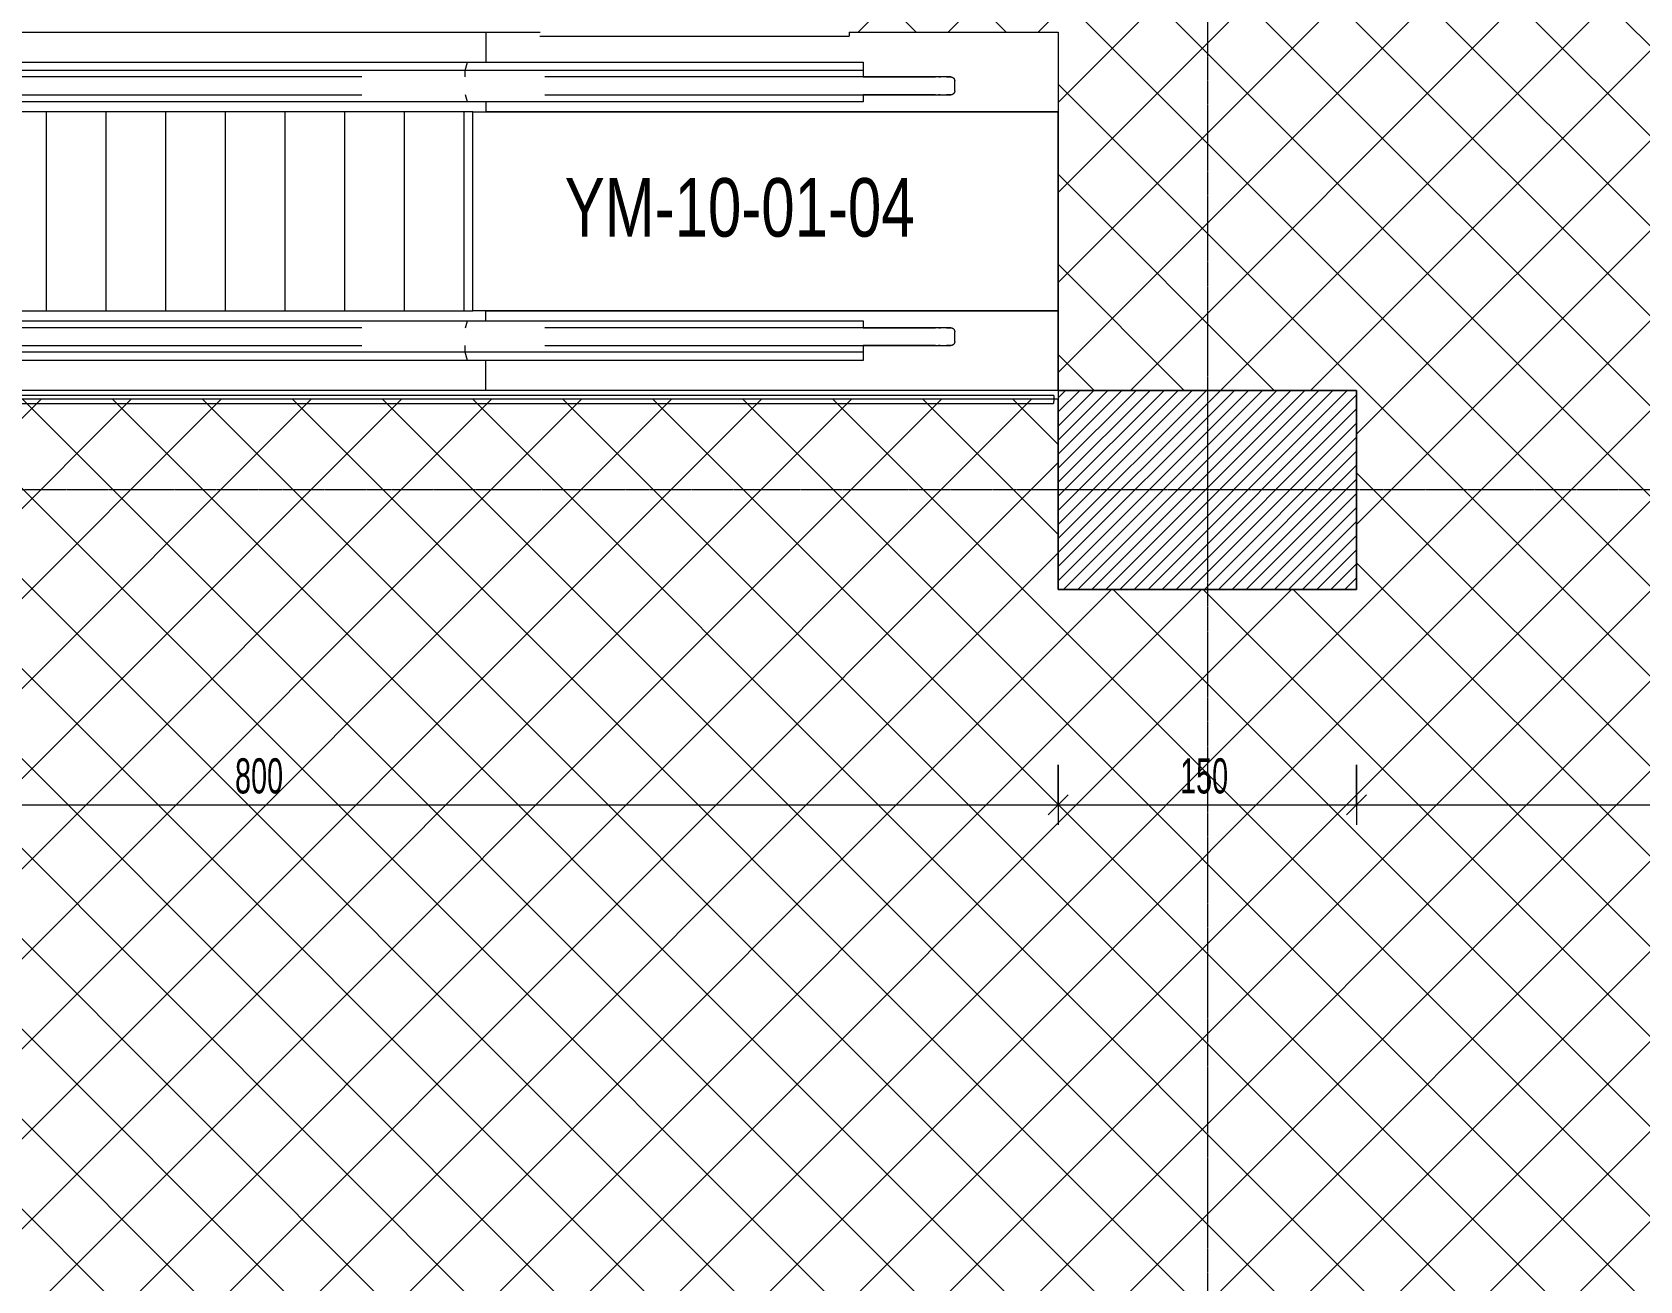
# Model space of a CAD drawing. Header units: centimetres. Extents: x -9345 to 11316, y -7197 to -3465.
# Drawn here: x -4503 to -3695, y -5258 to -4631 of the extents above; entities that cross this region are included whole.
import ezdxf

# ---------------------------------------------------------------- set-up
doc = ezdxf.new("R2010")
doc.units = ezdxf.units.CM
doc.linetypes.add('Grid Line 1_4_', pattern=[1.11125, 0.635, -0.15875, 0.15875, -0.15875])
for name, color, linetype, lineweight in [('A-ANNO-DIMS', 211, 'Continuous', 9), ('A-ANNO-DIMS-100', 211, 'Continuous', 9), ('A-DETL-GENF', 92, 'Continuous', 9), ('A-DETL-THIN', 151, 'Continuous', 9), ('A-FLOR', 192, 'Continuous', 9), ('A-FLOR-HRAL', 11, 'Continuous', 9), ('A-GENM', 13, 'Continuous', 9), ('G-ANNO-TEXT', 231, 'Continuous', 9), ('S-COLS', 52, 'Continuous', 9), ('S-GRID', 1, 'Continuous', 9)]:
    doc.layers.add(name, color=color, linetype=linetype, lineweight=lineweight)
doc.styles.add('Swis721 LtCn BT_1', font='swisscl.ttf', dxfattribs={"width": 0.8, "height": 17.639445})
doc.styles.add('Swis721 LtCn BT_3', font='swisscl.ttf', dxfattribs={"height": 29.399076})
doc.dimstyles.new('IUAS_DIMENSION_INSIDE_100', dxfattribs={"dimscale": 30.48, "dimtxt": 18, "dimasz": 0.328084, "dimexe": 0.328084, "dimexo": 0.0625, "dimgap": 0, "dimtad": 1, "dimdec": 0, "dimdsep": 46, "dimtxsty": 'Swis721 LtCn BT_1', "dimblk1": 'OBLIQUE', "dimblk2": 'OBLIQUE', "dimsah": 1, "dimcen": 0.09, "dimdle": 0.328084, "dimazin": 0, "dimtfac": 1, "dimtdec": 4, "dimtix": 1, "dimtmove": 0, "dimatfit": 3, "dimfxl": 0.656168, "dimfxlon": 1, "dimtvp": 1, "dimtolj": 1, "dimtzin": 0, "dimarcsym": 2})

# ---------------------------------------------------------------- blocks, each defined once
blk = doc.blocks.new('A-YURUYEN MERDIVEN - 695_00-V2-_116_30 KONKORS KATI _ CONCOURSE LEVEL')
at = {"layer": 'A-GENM'}
for p, q in [((-135.76, 90), (-135.76, 50)), ((151.9, 90), (151.9, 75)), ((-37.81, 70.76), (-37.81, 75)), ((-37.81, 75), (161.14, 75)), ((161.14, 75), (866.95, 75)), ((161.14, 75), (162.27, 70.76)), ((-83.81, 65.5), (-83.81, 60.5)), ((-37.81, 67.5), (-37.81, 70.76)), ((-37.81, 70.76), (162.27, 70.76)), ((122.2, 67.5), (-37.81, 67.5)), ((162.27, 70.76), (866.95, 70.76)), ((162.27, 70.76), (162.27, 67.48)), ((866.95, 67.5), (214.22, 67.5)), ((-75.76, 58.5), (-76.62, 58.5)), ((-37.81, 58.5), (122.2, 58.5)), ((-37.81, 55), (-37.81, 58.5)), ((162.08, 58.51), (161.14, 55)), ((214.22, 58.5), (866.95, 58.5)), ((151.9, 50), (-135.76, 50)), ((-135.76, 50), (158.39, 50)), ((-135.76, 50), (-135.76, -50)), ((161.14, 55), (-37.81, 55)), ((151.9, 55), (151.9, 50)), ((866.95, 50), (158.39, 50)), ((158.39, 50), (158.51, 50)), ((158.39, 50), (158.39, -50)), ((158.51, -50), (158.51, 50)), ((866.95, 55), (161.14, 55)), ((162.94, -50), (162.94, 50)), ((192.94, -50), (192.94, 50)), ((222.94, -50), (222.94, 50)), ((252.94, -50), (252.94, 50)), ((282.94, -50), (282.94, 50)), ((312.94, -50), (312.94, 50)), ((312.94, -50), (312.94, 50)), ((342.94, -50), (342.94, 50)), ((342.94, -50), (342.94, 50)), ((372.94, -50), (372.94, 50)), ((372.94, -50), (372.94, 50)), ((-135.76, -50), (151.9, -50)), ((-135.76, -90), (-135.76, -50)), ((158.39, -50), (-135.76, -50)), ((-37.81, -58.5), (-37.81, -55)), ((-37.81, -55), (161.14, -55)), ((151.9, -55), (151.9, -50)), ((158.39, -50), (866.96, -50)), ((158.51, -50), (158.39, -50)), ((161.14, -55), (866.96, -55)), ((161.14, -55), (162.08, -58.52)), ((-83.81, -60.5), (-83.81, -65.5)), ((122.2, -58.5), (-37.81, -58.5)), ((866.96, -58.5), (214.22, -58.5)), ((-75.76, -67.5), (-76.62, -67.5)), ((-37.81, -67.5), (122.2, -67.5)), ((-37.81, -70.76), (-37.81, -67.5)), ((-37.81, -75), (-37.81, -70.76)), ((-37.81, -70.76), (162.27, -70.76)), ((162.27, -70.76), (161.14, -75)), ((162.27, -67.49), (162.27, -70.76)), ((162.27, -70.76), (866.96, -70.76)), ((214.22, -67.5), (866.96, -67.5)), ((161.14, -75), (-37.81, -75)), ((151.9, -90), (151.9, -75)), ((866.97, -75), (161.14, -75)), ((151.9, -90), (124.6, -90)), ((404.68, -90), (151.9, -90))]:
    blk.add_line(p, q, dxfattribs=at)
at = {"layer": 'A-GENM', "flags": 128}
for points in [[(-83.81, 65.5), (-83.81, 65.58), (-83.8, 65.66), (-83.8, 65.74), (-83.78, 65.82), (-83.77, 65.9), (-83.75, 65.98), (-83.73, 66.05), (-83.71, 66.13), (-83.68, 66.2), (-83.65, 66.28), (-83.62, 66.35), (-83.58, 66.42), (-83.55, 66.49), (-83.5, 66.56), (-83.46, 66.63), (-83.41, 66.69), (-83.36, 66.76), (-83.31, 66.82), (-83.26, 66.88), (-83.2, 66.93), (-83.14, 66.99), (-83.08, 67.04), (-83.02, 67.09), (-82.96, 67.14), (-82.89, 67.18), (-82.82, 67.22), (-82.75, 67.26), (-82.68, 67.3), (-82.61, 67.33), (-82.53, 67.36), (-82.46, 67.39), (-82.38, 67.42), (-82.31, 67.44), (-82.23, 67.46), (-82.15, 67.47), (-82.07, 67.48), (-81.99, 67.49), (-81.91, 67.5), (-81.83, 67.5), (-81.81, 67.5)], [(-37.81, 67.5), (-39.57, 67.5), (-41.33, 67.5), (-43.08, 67.5), (-44.82, 67.5), (-46.55, 67.5), (-48.27, 67.5), (-49.97, 67.5), (-51.65, 67.5), (-53.31, 67.5), (-54.94, 67.5), (-56.55, 67.5), (-58.13, 67.5), (-59.67, 67.5), (-61.18, 67.5), (-62.65, 67.5), (-64.09, 67.5), (-65.48, 67.5), (-66.82, 67.5), (-68.12, 67.5), (-69.37, 67.5), (-70.57, 67.5), (-71.72, 67.5), (-72.82, 67.5), (-73.85, 67.5), (-74.83, 67.5), (-75.76, 67.5), (-76.62, 67.5), (-77.41, 67.5), (-78.15, 67.5), (-78.82, 67.5), (-79.42, 67.5), (-79.96, 67.5), (-80.43, 67.5), (-80.84, 67.5), (-81.17, 67.5), (-81.43, 67.5), (-81.63, 67.5), (-81.75, 67.5), (-81.81, 67.5), (-81.81, 67.5)], [(-81.81, 67.5), (-81.77, 67.5), (-81.67, 67.5), (-81.49, 67.5), (-81.25, 67.5), (-80.93, 67.5), (-80.55, 67.5), (-80.1, 67.5), (-79.67, 67.5)], [(-76.52, 67.5), (-75.99, 67.5), (-75.58, 67.5)], [(-74.12, 67.5), (-73.1, 67.5), (-72.02, 67.5), (-70.89, 67.5), (-69.7, 67.5), (-68.46, 67.5), (-67.18, 67.5), (-65.84, 67.5), (-64.47, 67.5), (-63.04, 67.5), (-61.58, 67.5), (-60.08, 67.5), (-58.55, 67.5), (-56.98, 67.5), (-55.38, 67.5), (-53.75, 67.5), (-52.1, 67.5), (-50.42, 67.5), (-48.73, 67.5), (-47.02, 67.5), (-45.29, 67.5), (-43.55, 67.5), (-41.8, 67.5), (-40.04, 67.5), (-38.28, 67.5), (-37.81, 67.5)], [(-81.81, 58.5), (-81.89, 58.5), (-81.97, 58.51), (-82.05, 58.51), (-82.13, 58.53), (-82.21, 58.54), (-82.28, 58.56), (-82.36, 58.58), (-82.44, 58.6), (-82.51, 58.63), (-82.59, 58.66), (-82.66, 58.69), (-82.73, 58.73), (-82.8, 58.76), (-82.87, 58.81), (-82.94, 58.85), (-83, 58.9), (-83.07, 58.94), (-83.13, 59), (-83.19, 59.05), (-83.24, 59.11), (-83.3, 59.17), (-83.35, 59.23), (-83.4, 59.29), (-83.45, 59.35), (-83.49, 59.42), (-83.53, 59.49), (-83.57, 59.56), (-83.61, 59.63), (-83.64, 59.7), (-83.67, 59.78), (-83.7, 59.85), (-83.73, 59.93), (-83.75, 60), (-83.77, 60.08), (-83.78, 60.16), (-83.79, 60.24), (-83.8, 60.32), (-83.81, 60.4), (-83.81, 60.48), (-83.81, 60.5)], [(-79.67, 58.5), (-79.96, 58.5), (-80.43, 58.5), (-80.84, 58.5), (-81.17, 58.5), (-81.43, 58.5), (-81.63, 58.5), (-81.75, 58.5), (-81.81, 58.5), (-81.81, 58.5)], [(-81.81, 58.5), (-81.77, 58.5), (-81.67, 58.5), (-81.49, 58.5), (-81.25, 58.5), (-80.93, 58.5), (-80.55, 58.5), (-80.1, 58.5), (-79.58, 58.5), (-78.99, 58.5), (-78.34, 58.5), (-77.62, 58.5), (-76.84, 58.5), (-75.99, 58.5), (-75.09, 58.5), (-74.12, 58.5), (-73.1, 58.5), (-72.02, 58.5), (-70.89, 58.5), (-69.7, 58.5), (-68.46, 58.5), (-67.18, 58.5), (-65.84, 58.5), (-64.47, 58.5), (-63.04, 58.5), (-61.58, 58.5), (-60.08, 58.5), (-58.55, 58.5), (-56.98, 58.5), (-55.38, 58.5), (-53.75, 58.5), (-52.1, 58.5), (-50.42, 58.5), (-48.73, 58.5), (-47.02, 58.5), (-45.29, 58.5), (-43.55, 58.5), (-41.8, 58.5), (-40.04, 58.5), (-38.28, 58.5), (-37.81, 58.5)], [(-37.81, 58.5), (-39.57, 58.5), (-41.33, 58.5), (-43.08, 58.5), (-44.82, 58.5), (-46.55, 58.5), (-48.27, 58.5), (-49.97, 58.5), (-51.65, 58.5), (-53.31, 58.5), (-54.94, 58.5), (-56.55, 58.5), (-58.13, 58.5), (-59.67, 58.5), (-61.18, 58.5), (-62.65, 58.5), (-64.09, 58.5), (-65.48, 58.5), (-66.82, 58.5), (-68.12, 58.5), (-69.37, 58.5), (-70.57, 58.5), (-71.72, 58.5), (-72.82, 58.5), (-73.85, 58.5), (-74.17, 58.5)], [(-83.81, -60.5), (-83.81, -60.42), (-83.8, -60.34), (-83.8, -60.26), (-83.78, -60.18), (-83.77, -60.1), (-83.75, -60.02), (-83.73, -59.95), (-83.71, -59.87), (-83.68, -59.8), (-83.65, -59.72), (-83.62, -59.65), (-83.58, -59.58), (-83.55, -59.51), (-83.5, -59.44), (-83.46, -59.37), (-83.41, -59.31), (-83.36, -59.24), (-83.31, -59.18), (-83.26, -59.12), (-83.2, -59.07), (-83.14, -59.01), (-83.08, -58.96), (-83.02, -58.91), (-82.96, -58.86), (-82.89, -58.82), (-82.82, -58.78), (-82.75, -58.74), (-82.68, -58.7), (-82.61, -58.67), (-82.53, -58.64), (-82.46, -58.61), (-82.38, -58.58), (-82.31, -58.56), (-82.23, -58.54), (-82.15, -58.53), (-82.07, -58.52), (-81.99, -58.51), (-81.91, -58.5), (-81.83, -58.5), (-81.81, -58.5)], [(-37.81, -58.5), (-39.57, -58.5), (-41.33, -58.5), (-43.08, -58.5), (-44.82, -58.5), (-46.55, -58.5), (-48.27, -58.5), (-49.97, -58.5), (-51.65, -58.5), (-53.31, -58.5), (-54.94, -58.5), (-56.55, -58.5), (-58.13, -58.5), (-59.67, -58.5), (-61.18, -58.5), (-62.65, -58.5), (-64.09, -58.5), (-65.48, -58.5), (-66.82, -58.5), (-68.12, -58.5), (-69.37, -58.5), (-70.57, -58.5), (-71.72, -58.5), (-72.82, -58.5), (-73.85, -58.5), (-74.83, -58.5), (-75.76, -58.5), (-76.62, -58.5), (-77.41, -58.5), (-78.15, -58.5), (-78.82, -58.5), (-79.42, -58.5), (-79.96, -58.5), (-80.43, -58.5), (-80.84, -58.5), (-81.17, -58.5), (-81.43, -58.5), (-81.63, -58.5), (-81.75, -58.5), (-81.81, -58.5), (-81.81, -58.5)], [(-81.81, -58.5), (-81.77, -58.5), (-81.67, -58.5), (-81.49, -58.5), (-81.25, -58.5), (-80.93, -58.5), (-80.55, -58.5), (-80.1, -58.5), (-79.67, -58.5)], [(-76.52, -58.5), (-75.99, -58.5), (-75.58, -58.5)], [(-74.12, -58.5), (-73.1, -58.5), (-72.02, -58.5), (-70.89, -58.5), (-69.7, -58.5), (-68.46, -58.5), (-67.18, -58.5), (-65.84, -58.5), (-64.47, -58.5), (-63.04, -58.5), (-61.58, -58.5), (-60.08, -58.5), (-58.55, -58.5), (-56.98, -58.5), (-55.38, -58.5), (-53.75, -58.5), (-52.1, -58.5), (-50.42, -58.5), (-48.73, -58.5), (-47.02, -58.5), (-45.29, -58.5), (-43.55, -58.5), (-41.8, -58.5), (-40.04, -58.5), (-38.28, -58.5), (-37.81, -58.5)], [(-81.81, -67.5), (-81.89, -67.5), (-81.97, -67.49), (-82.05, -67.49), (-82.13, -67.47), (-82.21, -67.46), (-82.28, -67.44), (-82.36, -67.42), (-82.44, -67.4), (-82.51, -67.37), (-82.59, -67.34), (-82.66, -67.31), (-82.73, -67.27), (-82.8, -67.24), (-82.87, -67.19), (-82.94, -67.15), (-83, -67.1), (-83.07, -67.06), (-83.13, -67), (-83.19, -66.95), (-83.24, -66.89), (-83.3, -66.83), (-83.35, -66.77), (-83.4, -66.71), (-83.45, -66.65), (-83.49, -66.58), (-83.53, -66.51), (-83.57, -66.44), (-83.61, -66.37), (-83.64, -66.3), (-83.67, -66.22), (-83.7, -66.15), (-83.73, -66.07), (-83.75, -66), (-83.77, -65.92), (-83.78, -65.84), (-83.79, -65.76), (-83.8, -65.68), (-83.81, -65.6), (-83.81, -65.52), (-83.81, -65.5)], [(-79.67, -67.5), (-79.96, -67.5), (-80.43, -67.5), (-80.84, -67.5), (-81.17, -67.5), (-81.43, -67.5), (-81.63, -67.5), (-81.75, -67.5), (-81.81, -67.5), (-81.81, -67.5)], [(-81.81, -67.5), (-81.77, -67.5), (-81.67, -67.5), (-81.49, -67.5), (-81.25, -67.5), (-80.93, -67.5), (-80.55, -67.5), (-80.1, -67.5), (-79.58, -67.5), (-78.99, -67.5), (-78.34, -67.5), (-77.62, -67.5), (-76.84, -67.5), (-75.99, -67.5), (-75.09, -67.5), (-74.12, -67.5), (-73.1, -67.5), (-72.02, -67.5), (-70.89, -67.5), (-69.7, -67.5), (-68.46, -67.5), (-67.18, -67.5), (-65.84, -67.5), (-64.47, -67.5), (-63.04, -67.5), (-61.58, -67.5), (-60.08, -67.5), (-58.55, -67.5), (-56.98, -67.5), (-55.38, -67.5), (-53.75, -67.5), (-52.1, -67.5), (-50.42, -67.5), (-48.73, -67.5), (-47.02, -67.5), (-45.29, -67.5), (-43.55, -67.5), (-41.8, -67.5), (-40.04, -67.5), (-38.28, -67.5), (-37.81, -67.5)], [(-37.81, -67.5), (-39.57, -67.5), (-41.33, -67.5), (-43.08, -67.5), (-44.82, -67.5), (-46.55, -67.5), (-48.27, -67.5), (-49.97, -67.5), (-51.65, -67.5), (-53.31, -67.5), (-54.94, -67.5), (-56.55, -67.5), (-58.13, -67.5), (-59.67, -67.5), (-61.18, -67.5), (-62.65, -67.5), (-64.09, -67.5), (-65.48, -67.5), (-66.82, -67.5), (-68.12, -67.5), (-69.37, -67.5), (-70.57, -67.5), (-71.72, -67.5), (-72.82, -67.5), (-73.85, -67.5), (-74.17, -67.5)]]:
    blk.add_lwpolyline(points, dxfattribs=at)
blk = doc.blocks.new('Railing - Railing-1538108-_116_30 KONKORS KATI _ CONCOURSE LEVEL')
at = {"layer": 'A-FLOR-HRAL'}
for p, q in [((-5944.83, 1933.57), (-6238.96, 2675.11)), ((-6242.68, 2673.63), (-5948.55, 1932.1)), ((-5946.55, 1932.89), (-5948.55, 1932.1)), ((-5944.83, 1933.57), (-5946.55, 1932.89))]:
    blk.add_line(p, q, dxfattribs=at)
blk = doc.blocks.new('Railing - Railing-1643793-_116_30 KONKORS KATI _ CONCOURSE LEVEL')
at = {"layer": 'A-FLOR-HRAL'}
for p in [(-5872.17, 2240.16), (-5813.03, 2096.38)]:
    blk.add_line(p, (-5814.85, 2095.66), dxfattribs=at)
blk = doc.blocks.new('DIMBLOCK179-_116_30 KONKORS KATI _ CONCOURSE LEVEL')
at = {"layer": 'A-ANNO-DIMS-100', "transparency": 16777216}
for p, q in [((-4786.98, -4998.76), (-4786.98, -5028.76)), ((-4786.98, -5018.76), (-4786.98, -4998.76)), ((-3986.98, -4998.76), (-3986.98, -5028.76)), ((-3986.98, -5018.76), (-3986.98, -4998.76)), ((-4786.98, -5018.76), (-4781.98, -5013.76)), ((-3986.98, -5018.76), (-3981.98, -5013.76)), ((-4786.98, -5018.76), (-4791.98, -5023.76)), ((-4786.98, -5018.76), (-3986.98, -5018.76)), ((-3986.98, -5018.76), (-3991.98, -5023.76))]:
    blk.add_line(p, q, dxfattribs=at)
at = {"layer": 'A-ANNO-DIMS-100', "color": 0, "transparency": 16777216, "insert": (-4400.7, -4995.41), "char_height": 17.639, "width": 32.9143, "attachment_point": 1, "line_spacing_factor": 0.971848, "style": 'Swis721 LtCn BT_1'}
blk.add_mtext('800', dxfattribs=at)
blk = doc.blocks.new('_Oblique')
at = {"color": 0, "linetype": 'ByBlock', "lineweight": -2}
blk.add_line((-0.5, -0.5), (0.5, 0.5), dxfattribs=at)
blk = doc.blocks.new('DIMBLOCK180-_116_30 KONKORS KATI _ CONCOURSE LEVEL')
at = {"layer": 'A-ANNO-DIMS-100', "transparency": 16777216}
for p, q in [((-3986.98, -4998.76), (-3986.98, -5028.76)), ((-3986.98, -5018.76), (-3986.98, -4998.76)), ((-3836.98, -4998.76), (-3836.98, -5028.76)), ((-3836.98, -5018.76), (-3836.98, -4998.76)), ((-3986.98, -5018.76), (-3981.98, -5013.76)), ((-3836.98, -5018.76), (-3831.98, -5013.76)), ((-3986.98, -5018.76), (-3991.98, -5023.76)), ((-3986.98, -5018.76), (-3836.98, -5018.76)), ((-3836.98, -5018.76), (-3841.98, -5023.76))]:
    blk.add_line(p, q, dxfattribs=at)
at = {"layer": 'A-ANNO-DIMS-100', "color": 0, "transparency": 16777216, "insert": (-3925.7, -4995.41), "char_height": 17.639, "width": 32.9143, "attachment_point": 1, "line_spacing_factor": 0.971848, "style": 'Swis721 LtCn BT_1'}
blk.add_mtext('150', dxfattribs=at)
blk = doc.blocks.new('DIMBLOCK181-_116_30 KONKORS KATI _ CONCOURSE LEVEL')
at = {"layer": 'A-ANNO-DIMS-100', "transparency": 16777216}
for p, q in [((-3836.98, -4998.76), (-3836.98, -5028.76)), ((-3836.98, -5018.76), (-3836.98, -4998.76)), ((-3171.98, -4998.76), (-3171.98, -5028.76)), ((-3171.98, -5018.76), (-3171.98, -4998.76)), ((-3836.98, -5018.76), (-3831.98, -5013.76)), ((-3171.98, -5018.76), (-3166.98, -5013.76)), ((-3836.98, -5018.76), (-3841.98, -5023.76)), ((-3836.98, -5018.76), (-3171.98, -5018.76)), ((-3171.98, -5018.76), (-3176.98, -5023.76))]:
    blk.add_line(p, q, dxfattribs=at)
at = {"layer": 'A-ANNO-DIMS-100', "color": 0, "transparency": 16777216, "insert": (-3518.2, -4995.41), "char_height": 17.639, "width": 32.9143, "attachment_point": 1, "line_spacing_factor": 0.971848, "style": 'Swis721 LtCn BT_1'}
blk.add_mtext('665', dxfattribs=at)

msp = doc.modelspace()

# ---------------------------------------------------------------- hatches: boundary and pattern name
at = {"layer": 'A-DETL-GENF', "lineweight": 18}
h = msp.add_hatch(dxfattribs=at)
h.set_pattern_fill('FP_6', color=253, style=0, pattern_type=2)
h.set_pattern_definition([(45, (0, 0), (-22.62742, 22.62742), []), (135, (0, 0), (-22.62742, -22.62742), [])])
h.paths.add_polyline_path([(-2151.98, -6550.52), (-2151.98, -6310.53), (-2063.98, -6310.53), (-2063.98, -6130.53), (-2152.23, -6130.53), (-2152.23, -5950.53), (-2172.23, -5950.53), (-2172.23, -5575.47), (-2179.07, -5580.6), (-2186.56, -5584.7), (-2194.56, -5587.7), (-2202.91, -5589.53), (-2211.43, -5590.15), (-2219.95, -5589.56), (-2228.31, -5587.75), (-2236.32, -5584.78), (-2244.21, -5580.42), (-2250.67, -5575.59), (-2256.73, -5569.56), (-2261.86, -5562.73), (-2265.97, -5555.24), (-2268.98, -5547.24), (-2270.81, -5538.9), (-2271.44, -5530.38), (-2270.85, -5521.85), (-2269.06, -5513.5), (-2266.09, -5505.49), (-2262.02, -5497.98), (-2256.91, -5491.12), (-2250.89, -5485.06), (-2244.06, -5479.92), (-2236.57, -5475.81), (-2228.58, -5472.8), (-2220.23, -5470.95), (-2211.71, -5470.32), (-2203.36, -5470.93), (-2195.18, -5472.69), (-2187.32, -5475.58), (-2179.93, -5479.53), (-2173.17, -5484.47), (-2167.16, -5490.3), (-2162.02, -5496.91), (-2157.85, -5504.17), (-2154.73, -5511.94), (-2152.72, -5520.07), (-2151.86, -5528.4), (-2152.16, -5536.77), (-2153.63, -5545.01), (-2156.23, -5552.97), (-2159.91, -5560.49), (-1801.98, -5560.52), (-1801.98, -5057.62), (-1801.45, -5040.73), (-1799.72, -5023.92), (-1796.79, -5007.28), (-1792.67, -4990.89), (-1787.39, -4974.84), (-1780.98, -4959.21), (-1773.47, -4944.08), (-1764.89, -4929.52), (-1755.3, -4915.61), (-1744.73, -4902.43), (-1733.24, -4890.03), (-1720.9, -4878.49), (-1707.77, -4867.86), (-1693.91, -4858.2), (-1679.39, -4849.56), (-1664.29, -4841.97), (-1648.69, -4835.49), (-1632.66, -4830.14), (-1616.29, -4825.95), (-1599.67, -4822.94), (-1582.87, -4821.13), (-1565.98, -4820.52), (-811.98, -4820.52), (-811.98, -4815.27), (-661.98, -4815.27), (-661.98, -4164.91), (-811.98, -4164.91), (-811.98, -4140.52), (-2248.98, -4140.52), (-2248.98, -4460.52), (-3061.98, -4460.52), (-3061.98, -4140.52), (-3986.98, -4140.52), (-3986.98, -4320.53), (-4091.98, -4320.53), (-4091.98, -4630.53), (-3986.98, -4630.53), (-3986.98, -4810.52), (-3836.98, -4810.52), (-3836.98, -4910.52), (-3986.98, -4910.52), (-3986.98, -4814.92), (-4786.98, -4814.92), (-4786.98, -4910.53), (-4936.98, -4910.53), (-4936.98, -4815.47), (-4991.98, -4815.47), (-4991.98, -4140.52), (-6661.98, -4140.52), (-6661.98, -4165.41), (-6811.98, -4165.41), (-6811.98, -4816.78), (-6661.98, -4816.78), (-6661.98, -5290.53), (-4006.98, -5290.53), (-3987.44, -5291.15), (-3967.98, -5293.03), (-3948.68, -5296.15), (-3929.62, -5300.5), (-3910.87, -5306.07), (-3892.53, -5312.82), (-3874.65, -5320.73), (-3857.31, -5329.78), (-3840.59, -5339.91), (-3824.56, -5351.1), (-3809.27, -5363.29), (-3794.8, -5376.43), (-3781.2, -5390.48), (-3768.52, -5405.36), (-3756.83, -5421.03), (-3746.16, -5437.42), (-3735.92, -5455.8), (-3728.09, -5472.07), (-3720.75, -5490.19), (-3714.59, -5508.75), (-3709.63, -5527.66), (-3705.89, -5546.85), (-3703.39, -5566.24), (-3702.14, -5585.75), (-3702.14, -5605.3), (-3703.39, -5624.81), (-3705.89, -5644.21), (-3709.63, -5663.4), (-3714.59, -5682.31), (-3720.75, -5700.86), (-3728.09, -5718.99), (-3736.57, -5736.6), (-3746.17, -5753.64), (-3756.83, -5770.02), (-3768.53, -5785.69), (-3781.2, -5800.58), (-3794.8, -5814.62), (-3809.27, -5827.77), (-3824.56, -5839.96), (-3840.6, -5851.14), (-3857.32, -5861.28), (-3874.65, -5870.32), (-3892.53, -5878.24), (-3910.88, -5884.99), (-3929.62, -5890.55), (-3948.68, -5894.9), (-3967.98, -5898.02), (-3987.44, -5899.9), (-4006.98, -5900.53), (-6131.98, -5900.51), (-6131.98, -6190.52), (-4061.98, -6190.53), (-4061.98, -6370.53), (-3978.51, -6370.53), (-3978.51, -6550.51), (-2167.91, -6550.52)], flags=0)
h.paths.add_polyline_path([(-3186.98, -5580.53), (-3186.98, -5480.53), (-3036.98, -5480.53), (-3036.98, -5580.53), (-3159.77, -5580.53)], flags=0)
h.paths.add_polyline_path([(-3111.98, -4920.52), (-3120.52, -4919.91), (-3128.88, -4918.09), (-3136.9, -4915.1), (-3144.42, -4911), (-3151.27, -4905.87), (-3157.33, -4899.81), (-3162.46, -4892.96), (-3166.56, -4885.45), (-3169.55, -4877.43), (-3171.37, -4869.06), (-3171.98, -4860.52), (-3171.37, -4851.98), (-3169.55, -4843.62), (-3166.56, -4835.6), (-3162.46, -4828.08), (-3157.33, -4821.23), (-3151.27, -4815.18), (-3144.42, -4810.05), (-3136.9, -4805.94), (-3128.88, -4802.95), (-3120.52, -4801.13), (-3111.98, -4800.52), (-3103.44, -4801.13), (-3095.08, -4802.95), (-3087.06, -4805.94), (-3079.54, -4810.05), (-3072.69, -4815.18), (-3066.64, -4821.23), (-3061.5, -4828.08), (-3057.4, -4835.6), (-3054.41, -4843.62), (-3052.59, -4851.98), (-3051.98, -4860.52), (-3052.59, -4869.06), (-3054.41, -4877.43), (-3057.4, -4885.45), (-3061.5, -4892.96), (-3066.64, -4899.81), (-3072.69, -4905.87), (-3079.54, -4911), (-3087.06, -4915.1), (-3095.08, -4918.09), (-3103.44, -4919.91)], flags=0)
h.paths.add_polyline_path([(-2211.98, -4920.52), (-2220.52, -4919.91), (-2228.88, -4918.09), (-2236.9, -4915.1), (-2244.42, -4911), (-2251.27, -4905.87), (-2257.33, -4899.81), (-2262.46, -4892.96), (-2266.56, -4885.45), (-2269.55, -4877.43), (-2271.37, -4869.06), (-2271.98, -4860.52), (-2271.37, -4851.98), (-2269.55, -4843.62), (-2266.56, -4835.6), (-2262.46, -4828.08), (-2257.33, -4821.23), (-2251.27, -4815.18), (-2244.21, -4809.93), (-2236.9, -4805.94), (-2228.88, -4802.95), (-2220.52, -4801.13), (-2211.98, -4800.52), (-2203.44, -4801.13), (-2195.08, -4802.95), (-2187.06, -4805.94), (-2179.54, -4810.05), (-2172.69, -4815.18), (-2166.64, -4821.23), (-2161.5, -4828.08), (-2157.4, -4835.6), (-2154.41, -4843.62), (-2152.59, -4851.98), (-2151.98, -4860.52), (-2152.59, -4869.06), (-2154.41, -4877.43), (-2157.4, -4885.45), (-2161.5, -4892.96), (-2166.64, -4899.81), (-2172.69, -4905.87), (-2179.54, -4911), (-2187.06, -4915.1), (-2195.08, -4918.09), (-2203.44, -4919.91)], flags=0)
h.paths.add_polyline_path([(-5746.98, -4910.53), (-5896.98, -4910.53), (-5896.98, -4810.53), (-5746.98, -4810.53), (-5746.98, -4906.57)], flags=0)
h.paths.add_polyline_path([(-641.97, -4816.24), (-411.79, -4816.24), (-411.79, -4590.53), (-331.98, -4590.53), (-331.98, -4390.53), (-411.79, -4390.53), (-411.79, -4165.52), (-656.12, -4165.52), (-656.12, -4816.24)], flags=0)
h.paths.add_polyline_path([(-8424.27, -4815.52), (-6821.85, -4815.52), (-6821.85, -4165.52), (-8477.22, -4165.52), (-8477.22, -4390.53), (-8532.22, -4390.53), (-8532.22, -4590.53), (-8477.22, -4590.53), (-8477.22, -4815.52)], flags=0)
at = {"layer": 'S-COLS'}
h = msp.add_hatch(dxfattribs=at)
h.set_pattern_fill('FP_1', color=256, style=0, pattern_type=2)
h.set_pattern_definition([(45, (0, 0), (-3.535534, 3.535534), [])])
h.paths.add_polyline_path([(-3929.62, -4910.53), (-3836.98, -4910.41), (-3836.99, -4810.53), (-3986.98, -4810.53), (-3986.93, -4910.53), (-3948.68, -4910.53)], flags=0)

# ---------------------------------------------------------------- linework, layer by layer
at = {"layer": 'A-DETL-THIN'}
for p, q in [((-3986.98, -4630.53), (-3986.98, -4810.52)), ((-3986.98, -4814.92), (-4786.98, -4814.92)), ((-3986.98, -4810.52), (-3836.98, -4810.52)), ((-3986.98, -4910.52), (-3986.98, -4814.92)), ((-3836.98, -4810.52), (-3836.98, -4910.52)), ((-3836.98, -4910.52), (-3986.98, -4910.52))]:
    msp.add_line(p, q, dxfattribs=at)
at = {"layer": 'A-FLOR'}
for p, q in [((-4091.98, -4630.53), (-3986.98, -4630.53)), ((-3986.98, -4630.53), (-3986.98, -4810.52)), ((-3986.98, -4810.53), (-4786.98, -4810.53))]:
    msp.add_line(p, q, dxfattribs=at)
at = {"layer": 'S-COLS'}
for p, q in [((-3836.98, -4810.53), (-3986.98, -4810.53)), ((-3986.98, -4810.53), (-3986.98, -4814.92)), ((-3986.98, -4814.92), (-3986.98, -4910.52)), ((-3836.98, -4910.52), (-3836.98, -4810.53)), ((-3986.98, -4910.53), (-3836.98, -4910.53))]:
    msp.add_line(p, q, dxfattribs=at)
at = {"layer": 'S-GRID', "linetype": 'Grid Line 1_4_'}
for p, q in [((-3911.98, -3567.14), (-3911.98, -7079.67)), ((1078.19, -4860.53), (-8251.71, -4860.53))]:
    msp.add_line(p, q, dxfattribs=at)

# ---------------------------------------------------------------- block references
at = {"layer": 'A-FLOR-HRAL', "rotation": 68.36410604411739}
for name in ['Railing - Railing-1538108-_116_30 KONKORS KATI _ CONCOURSE LEVEL', 'Railing - Railing-1643793-_116_30 KONKORS KATI _ CONCOURSE LEVEL']:
    msp.add_blockref(name, (0, 0), dxfattribs=at)
at = {"layer": 'A-GENM', "rotation": 180}
msp.add_blockref('A-YURUYEN MERDIVEN - 695_00-V2-_116_30 KONKORS KATI _ CONCOURSE LEVEL', (-4122.79, -4720.53), dxfattribs=at)

# ---------------------------------------------------------------- texts
at = {"layer": 'G-ANNO-TEXT', "color": 7, "insert": (-4235, -4703.87), "char_height": 29.3991, "width": 239.04, "attachment_point": 1, "line_spacing_factor": 0.971848, "style": 'Swis721 LtCn BT_3'}
msp.add_mtext('YM-10-01-04', dxfattribs=at)

# ---------------------------------------------------------------- dimensions: what is measured, and where the dimension line sits
at = {"layer": 'A-ANNO-DIMS'}
for base, p1, p2, override, picture, middle in [((-3986.98, -5018.76), (-4786.98, -4998.76), (-3986.98, -4998.76), {"dimpost": '<>', "dimfxl": 800}, 'DIMBLOCK179-_116_30 KONKORS KATI _ CONCOURSE LEVEL', (-4386.98, -5009.73)), ((-3171.98, -5018.76), (-3836.98, -4998.76), (-3171.98, -4998.76), {"dimpost": '<>', "dimfxl": 665}, 'DIMBLOCK181-_116_30 KONKORS KATI _ CONCOURSE LEVEL', (-3504.48, -5009.73))]:
    dim = msp.add_linear_dim(base=base, p1=p1, p2=p2, angle=0, dimstyle='IUAS_DIMENSION_INSIDE_100', override=override, dxfattribs=at)
    dim.commit()
    dim.dimension.update_dxf_attribs({"geometry": picture, "text_midpoint": middle})
dim = msp.add_linear_dim(base=(-3836.98, -5018.76), p1=(-3986.98, -4998.76), p2=(-3836.98, -4998.76), dimstyle='IUAS_DIMENSION_INSIDE_100', override={"dimpost": '<>', "dimfxl": 150}, dxfattribs=at)
dim.commit()
dim.dimension.update_dxf_attribs({"geometry": 'DIMBLOCK180-_116_30 KONKORS KATI _ CONCOURSE LEVEL', "text_midpoint": (-3911.98, -5009.73)})

doc.saveas('drawing.dxf')
